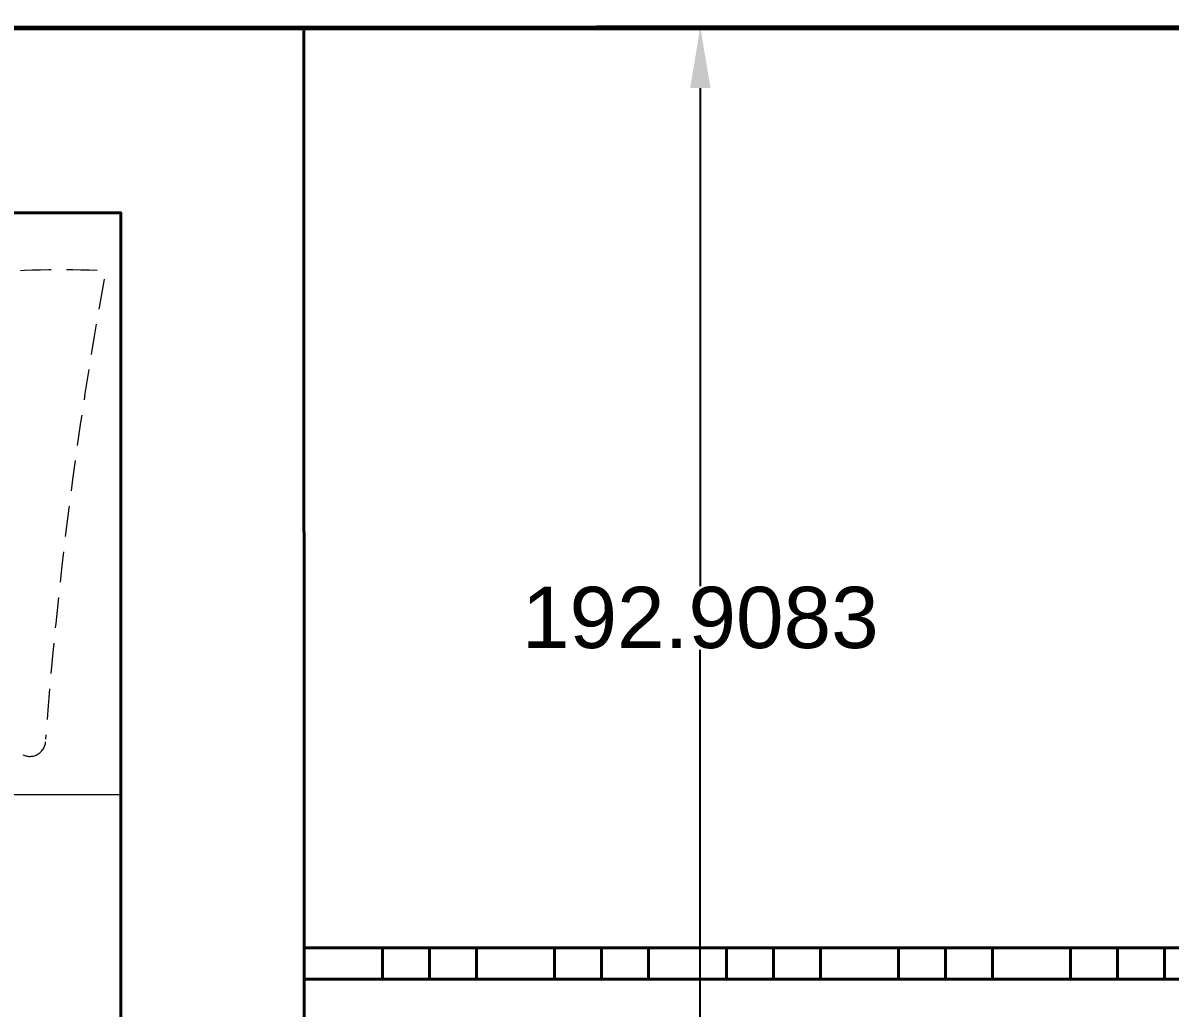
# Model space of a CAD drawing. Header units: inches. Extents: x -422522 to 22891, y -2973 to 414515.
# Drawn here: x 19282.3 to 19469.7, y 5096.9 to 5257.6 of the extents above; entities that cross this region are included whole.
import ezdxf

# ---------------------------------------------------------------- set-up
doc = ezdxf.new("R2010")
doc.units = ezdxf.units.IN
doc.header["$MEASUREMENT"] = 0
doc.linetypes.add('DASHEDX2', pattern=[1.5, 1, -0.5])
doc.layers.get('0').update_dxf_attribs({"lineweight": 40})
doc.layers.add('ARREDAMENTO', color=8, linetype='Continuous', lineweight=13)
doc.styles.get("Standard").update_dxf_attribs({"font": 'Arial.ttf'})
doc.dimstyles.get("Standard").update_dxf_attribs({"dimtxt": 10, "dimasz": 10, "dimexe": 0.18, "dimexo": 0.0625, "dimgap": 0.09, "dimtad": 0, "dimtih": 1, "dimtoh": 1, "dimdec": 4, "dimzin": 0, "dimdsep": 46, "dimtxsty": 'Standard', "dimcen": 0.09, "dimadec": 0, "dimazin": 0, "dimtfac": 1, "dimtdec": 4, "dimtofl": 0, "dimtmove": 0, "dimatfit": 3, "dimfxl": 1, "dimtolj": 1, "dimtzin": 0, "dimarcsym": 0})

# ---------------------------------------------------------------- blocks, each defined once
blk = doc.blocks.new('*D58')
at = {"color": 0, "lineweight": -2, "transparency": 16777216}
for p, q in [((19328.25, 5257.01), (19393.13, 5257.01)), ((19392.95, 5247.01), (19392.95, 5165.75)), ((19392.95, 5074.1), (19392.95, 5155.35)), ((19328.25, 5064.1), (19393.13, 5064.1))]:
    blk.add_line(p, q, dxfattribs=at)
at = {"color": 0, "transparency": 16777216}
for points in [[(19391.29, 5247.01), (19394.62, 5247.01), (19392.95, 5257.01)], [(19391.29, 5074.1), (19394.62, 5074.1), (19392.95, 5064.1)]]:
    blk.add_solid(points, dxfattribs=at)
at = {"layer": 'Defpoints', "color": 0, "transparency": 16777216}
for p in [(19328.19, 5257.01), (19328.19, 5064.1), (19392.95, 5064.1)]:
    blk.add_point(p, dxfattribs=at)
at = {"color": 0, "transparency": 16777216, "insert": (19392.95, 5160.55), "char_height": 10, "attachment_point": 5}
blk.add_mtext('\\A1;192.9083', dxfattribs=at)

msp = doc.modelspace()

# ---------------------------------------------------------------- linework, layer by layer
at = {"color": 5}
for p, q in [((18668.32267, 5256.68393), (20646.90269, 5257.64911)), ((20646.47315, 5256.68393), (18457.36043, 5256.68393))]:
    msp.add_line(p, q, dxfattribs=at)
for p, q in [((18668.32267, 5256.68393), (19328.32266, 5256.79218)), ((18668.32267, 5256.68393), (19328.32267, 5256.68393)), ((19328.39045, 4843.48934), (19328.18873, 5257.00582)), ((19348.74085, 5101.57847), (19348.74085, 5106.68393)), ((19376.82085, 5101.57847), (19376.82085, 5106.68393)), ((19404.90085, 5101.57847), (19404.90085, 5106.68393)), ((19432.98085, 5101.57847), (19432.98085, 5106.68393)), ((19461.06085, 5101.57847), (19461.06085, 5106.68393)), ((19468.71903, 5101.57847), (19328.32267, 5101.57847)), ((19609.1154, 5101.57847), (19468.71903, 5101.57847))]:
    msp.add_line(p, q)
for points in [[(19003.29977, 5226.68393), (19298.32267, 5226.68393), (19298.32267, 4918.81791)], [(19003.29977, 5226.68393), (19298.32267, 5226.68393), (19298.32267, 4908.81791)], [(19298.32267, 4853.48441), (19298.32267, 5106.68393)], [(19328.32267, 5106.68393), (19614.22085, 5106.68393)]]:
    msp.add_lwpolyline(points)
for points in [[(19341.08267, 5101.57847), (19356.39903, 5101.57847), (19356.39903, 5106.68393), (19341.08267, 5106.68393)], [(19369.16267, 5101.57847), (19384.47903, 5101.57847), (19384.47903, 5106.68393), (19369.16267, 5106.68393)], [(19397.24267, 5101.57847), (19412.55903, 5101.57847), (19412.55903, 5106.68393), (19397.24267, 5106.68393)], [(19425.32267, 5101.57847), (19440.63903, 5101.57847), (19440.63903, 5106.68393), (19425.32267, 5106.68393)], [(19453.40267, 5101.57847), (19468.71903, 5101.57847), (19468.71903, 5106.68393), (19453.40267, 5106.68393)]]:
    msp.add_lwpolyline(points, close=True)
at = {"layer": 'ARREDAMENTO', "linetype": 'DASHEDX2', "ltscale": 5}
msp.add_line((19261.99128, 5226.68393), (19298.32267, 5226.68393), dxfattribs=at)
at = {"layer": 'ARREDAMENTO'}
msp.add_lwpolyline([(19003.29977, 5226.68393), (19298.32267, 5226.68393), (19298.32267, 5131.68337), (19003.29977, 5131.68337)], close=True, dxfattribs=at)
at = {"layer": 'ARREDAMENTO', "linetype": 'DASHEDX2', "ltscale": 5}
for centre, radius, start, end in [((19288.46573, 5055.18789), 162.16196, 87.8833687, 95.3330514), ((19988.97543, 5089.27022), 704.80568, 169.65404326, 175.81053386), ((19283.4788, 5140.53354), 2.58415, 244.0063374, 5.0204758)]:
    msp.add_arc(centre, radius, start, end, dxfattribs=at)

# ---------------------------------------------------------------- dimensions: what is measured, and where the dimension line sits
at = {"color": 2}
dim = msp.add_linear_dim(base=(19392.953, 5064.09751), p1=(19328.18873, 5257.00582), p2=(19328.18873, 5064.09751), angle=90, dimstyle='Standard', dxfattribs=at)
dim.commit()
dim.dimension.update_dxf_attribs({"geometry": '*D58', "text_midpoint": (19392.953, 5160.55167)})

doc.saveas('drawing.dxf')
